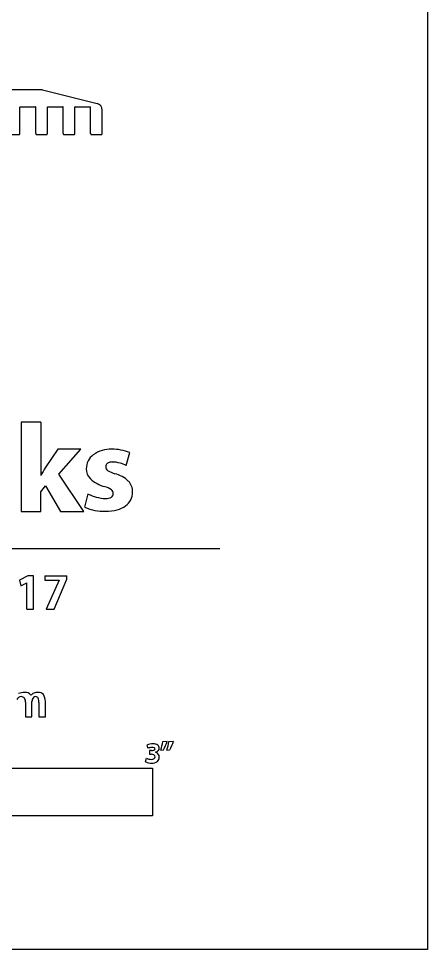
# Model space of a CAD drawing. Extents: x 0.45 to 8.09, y -8.91 to -0.36.
# Drawn here: x 6.187 to 8.086, y -8.908 to -4.581 of the extents above; entities that cross this region are included whole.
import ezdxf

# ---------------------------------------------------------------- set-up
doc = ezdxf.new("R2010")
doc.units = 0

msp = doc.modelspace()

# ---------------------------------------------------------------- linework, layer by layer
at = {"color": 3}
for p, q in [((8.0865, -0.3606), (8.0865, -8.9077)), ((6.2891, -6.4565), (6.1986, -6.4565)), ((6.1986, -6.4565), (6.1986, -6.8719)), ((6.2891, -6.4565), (6.2891, -6.7039)), ((6.3684, -6.5815), (6.3107, -6.6688)), ((6.4752, -6.5815), (6.3684, -6.5815)), ((6.3731, -6.6991), (6.4752, -6.5815)), ((6.6866, -6.6578), (6.7033, -6.5983)), ((6.2903, -6.7039), (6.2891, -6.7039)), ((6.4898, -6.8719), (6.3731, -6.6991)), ((6.2891, -6.7811), (6.3119, -6.7525)), ((6.2891, -6.8719), (6.2891, -6.7811)), ((6.3119, -6.7525), (6.3807, -6.8719)), ((6.4937, -6.852), (6.51, -6.7906)), ((6.1986, -6.8719), (6.2891, -6.8719)), ((6.3807, -6.8719), (6.4898, -6.8719)), ((3.4473, -7.0438), (7.1217, -7.0438)), ((6.2294, -7.1715), (6.1905, -7.1905)), ((6.2551, -7.1715), (6.2294, -7.1715)), ((6.2551, -7.3264), (6.2551, -7.1715)), ((6.3085, -7.1715), (6.3085, -7.191)), ((6.3085, -7.1715), (6.4114, -7.1715)), ((6.4114, -7.1865), (6.4114, -7.1715)), ((6.1905, -7.1905), (6.1963, -7.2177)), ((6.1963, -7.2177), (6.2247, -7.2036)), ((6.2247, -7.2036), (6.2252, -7.2036)), ((6.2252, -7.3264), (6.2252, -7.2036)), ((6.3085, -7.191), (6.3753, -7.191)), ((6.3753, -7.1915), (6.3152, -7.3264)), ((6.3513, -7.3264), (6.4114, -7.1865)), ((6.3753, -7.191), (6.3753, -7.1915)), ((6.2252, -7.3264), (6.2551, -7.3264)), ((6.3152, -7.3264), (6.3513, -7.3264)), ((6.2436, -7.7264), (6.2432, -7.7264)), ((6.2187, -7.7585), (6.2187, -7.8264)), ((6.2487, -7.8264), (6.2487, -7.7555)), ((6.2812, -7.7605), (6.2812, -7.8264)), ((6.3112, -7.8264), (6.3112, -7.755)), ((6.2187, -7.8264), (6.2487, -7.8264)), ((6.2812, -7.8264), (6.3112, -7.8264)), ((6.7825, -7.9587), (6.787, -7.9729)), ((6.857, -7.9415), (6.8777, -7.9403)), ((6.8854, -7.9416), (6.9062, -7.9403)), ((6.8039, -7.9828), (6.7953, -7.9828)), ((6.7953, -7.9828), (6.7953, -8.0004)), ((6.7953, -8.0004), (6.8044, -8.0004)), ((6.823, -7.9912), (6.823, -7.9908)), ((6.8468, -7.981), (6.8602, -7.9798)), ((6.8752, -7.981), (6.8886, -7.9798)), ((6.7769, -8.0353), (6.7815, -8.0191)), ((8.0865, -8.9077), (0.4545, -8.9077))]:
    msp.add_line(p, q, dxfattribs=at)
at = {"color": 7}
for p, q in [((6.2894, -4.9111), (5.5179, -4.9111)), ((6.297, -4.912), (6.5515, -4.9752)), ((6.1927, -5.1151), (6.1927, -4.9921)), ((6.1938, -4.9911), (6.2652, -4.9911)), ((6.2662, -5.1151), (6.2662, -4.9921)), ((6.3202, -5.1151), (6.3202, -4.9921)), ((6.3212, -4.9911), (6.3928, -4.9911)), ((6.3937, -5.1151), (6.3937, -4.9921)), ((6.4478, -5.1151), (6.4478, -4.9921)), ((6.4487, -4.9911), (6.5202, -4.9911)), ((6.5213, -5.1151), (6.5213, -4.9921)), ((6.5752, -5.1151), (6.5752, -5.0055)), ((6.1437, -5.1201), (6.1877, -5.1201)), ((6.2713, -5.1201), (6.3153, -5.1201)), ((6.3987, -5.1201), (6.4427, -5.1201)), ((6.5262, -5.1201), (6.5702, -5.1201)), ((3.8084, -8.0648), (6.8084, -8.0648)), ((6.8084, -8.0648), (6.8084, -8.2864)), ((6.8084, -8.2864), (3.8084, -8.2864))]:
    msp.add_line(p, q, dxfattribs=at)
for centre, radius, start, end in [((6.2894, -4.9423), 0.0312, 76.0381, 89.993), ((6.544, -5.0055), 0.0312, 359.9975, 76.0671), ((6.1937, -4.9921), 0.000998, 89.6595, 179.5425), ((6.2653, -4.9921), 0.000998, 0.4572, 90.2615), ((6.3212, -4.9921), 0.000998, 89.6595, 179.5425), ((6.3927, -4.9921), 0.000996, 0.3206, 89.6794), ((6.4488, -4.9921), 0.000996, 90.3206, 179.6794), ((6.5203, -4.9921), 0.001, 0.5937, 90.2043), ((6.1877, -5.1151), 0.005, 269.9569, 0.0431), ((6.2712, -5.1151), 0.005, 179.9569, 270.059), ((6.3152, -5.1151), 0.005, 270.0459, 0.0974), ((6.3987, -5.1151), 0.005, 179.9569, 270.059), ((6.4428, -5.1151), 0.005, 269.941, 0.0431), ((6.5262, -5.1151), 0.005, 179.9026, 269.9382), ((6.5702, -5.1151), 0.005, 269.941, 0.0431)]:
    msp.add_arc(centre, radius, start, end, dxfattribs=at)
at = {"color": 3}
for centre, radius, start, end in [((6.5816, -6.6736), 0.0809, 126.3407, 179.6748), ((6.6147, -6.7211), 0.1388, 88.0679, 125.699), ((6.6221, -6.7976), 0.2152, 67.8473, 90.7409), ((6.6114, -6.6641), 0.0202, 127.0588, 181.5043), ((6.6203, -6.6816), 0.0398, 87.6138, 122.0656), ((6.6201, -6.7825), 0.1406, 74.0611, 89.2317), ((6.6174, -6.7997), 0.158, 63.9815, 74.8217), ((6.89, -7.0298), 0.6826, 148.0667, 151.4711), ((6.5651, -6.6739), 0.0644, 179.3124, 225.6759), ((6.61, -6.6648), 0.0188, 179.4461, 239.2497), ((6.6777, -6.556), 0.1469, 238.2184, 252.8081), ((6.5984, -6.8349), 0.1431, 46.7309, 75.459), ((6.6253, -6.6072), 0.1542, 226.9785, 255.5699), ((6.6473, -6.779), 0.069, 357.4929, 44.4849), ((6.5918, -6.6328), 0.1778, 242.5944, 255.2793), ((6.5577, -6.8585), 0.106, 55.4624, 74.0586), ((6.6078, -6.7901), 0.018, 303.0739, 5.8757), ((6.6056, -6.7871), 0.0201, 356.5837, 52.5122), ((6.6389, -6.783), 0.0773, 305.6473, 0.7071), ((6.5954, -6.6368), 0.1748, 253.8123, 268.6278), ((6.5931, -6.7612), 0.0504, 267.8235, 299.0627), ((6.5855, -6.6414), 0.2297, 246.4345, 271.4111), ((6.5916, -6.6561), 0.215, 269.8971, 284.3201), ((6.6173, -6.7556), 0.1122, 284.1901, 306.4747), ((6.198, -7.7549), 0.0222, 89.3514, 157.3565), ((6.2213, -7.8511), 0.1381, 92.6599, 104.5871), ((6.1982, -7.7531), 0.0204, 40.5478, 89.9635), ((6.1899, -7.7562), 0.0289, 355.3918, 34.4174), ((6.2181, -7.743), 0.0301, 33.5306, 96.1354), ((6.273, -7.7539), 0.0402, 113.3609, 136.9068), ((6.2664, -7.7495), 0.0168, 93.512, 167.5432), ((6.2764, -7.7636), 0.0505, 88.7541, 112.5381), ((6.2653, -7.7463), 0.0136, 27.7249, 89.5074), ((6.2396, -7.7577), 0.0417, 356.2344, 25.1726), ((6.2814, -7.739), 0.0262, 39.586, 98.6142), ((6.2544, -7.754), 0.0568, 358.9333, 33.8086), ((6.2839, -7.7554), 0.0352, 164.2671, 180.1885), ((6.8108, -8.0108), 0.0592, 88.9824, 118.5057), ((6.8133, -7.984), 0.0325, 52.4267, 92.6739), ((6.821, -7.9734), 0.0194, 0.6923, 51.1237), ((6.6283, -7.9034), 0.2319, 340.4582, 350.5571), ((6.6931, -7.8822), 0.1935, 329.7013, 342.5308), ((6.6552, -7.9029), 0.2335, 340.465, 350.4661), ((6.7286, -7.8853), 0.1859, 329.4369, 342.7951), ((6.8081, -8.0302), 0.0611, 91.1503, 110.1795), ((6.804, -7.9442), 0.0386, 269.8498, 286.811), ((6.8044, -8.0215), 0.0212, 59.0703, 90.1185), ((6.8073, -7.9974), 0.0283, 69.1056, 90.8507), ((6.8142, -7.9745), 0.00673, 278.1953, 350.2095), ((6.8099, -8.0129), 0.0109, 0.4638, 60.5865), ((6.8158, -7.9758), 0.00509, 2.0612, 71.8973), ((6.8097, -7.9536), 0.0395, 289.6786, 312.491), ((6.8173, -8.0136), 0.0231, 359.3045, 75.7022), ((6.8281, -7.9736), 0.0124, 312.2755, 2.284), ((6.8036, -7.9862), 0.0558, 241.5098, 271.5658), ((6.8054, -7.9685), 0.056, 244.654, 268.033), ((6.8037, -7.9984), 0.026, 269.551, 299.4447), ((6.8051, -7.9958), 0.0463, 270.0038, 304.4984), ((6.8114, -8.0131), 0.00943, 302.489, 1.9853), ((6.8156, -8.0147), 0.0248, 309.2967, 1.8427)]:
    msp.add_arc(centre, radius, start, end, dxfattribs=at)

doc.saveas('drawing.dxf')
